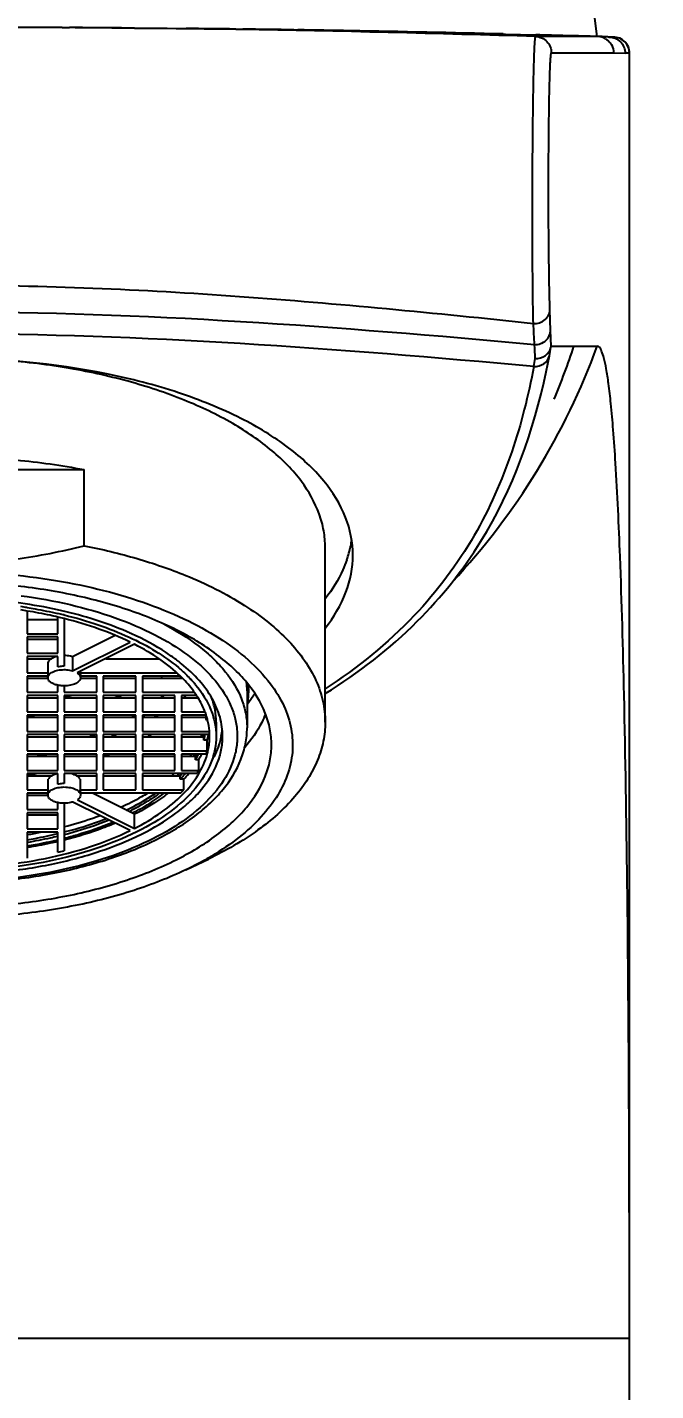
# Model space of a CAD drawing. Extents: x -4009 to -3415, y -5222 to -4802.
# Drawn here: x -3584.43 to -3565.13, y -4967.55 to -4925.64 of the extents above; entities that cross this region are included whole.
import ezdxf

# ---------------------------------------------------------------- set-up
doc = ezdxf.new("R2010")
doc.units = 0
doc.header["$LTSCALE"] = 7
doc.layers.get('0').update_dxf_attribs({"color": 2, "linetype": 'CONTINUOUS'})
doc.layers.get('Defpoints').update_dxf_attribs({"linetype": 'CONTINUOUS'})
doc.layers.add('DWG', color=7, linetype='CONTINUOUS')
doc.styles.add('DD', font='romans', dxfattribs={"bigfont": 'GHS.shx'})
doc.dimstyles.new('DWJ', dxfattribs={"dimscale": 0, "dimtxt": 3.5, "dimasz": 3.5, "dimexe": 2, "dimexo": 1, "dimgap": 1, "dimtad": 1, "dimdec": 4, "dimdsep": 46, "dimtxsty": 'DD', "dimcen": 3, "dimclrd": 2, "dimclre": 2, "dimclrt": 2, "dimadec": 3, "dimazin": 2, "dimtfac": 1, "dimtdec": 4, "dimtmove": 0, "dimatfit": 3, "dimfxl": 1, "dimtvp": 1, "dimtolj": 1, "dimtzin": 0, "dimlwd": -1, "dimlwe": -1, "dimarcsym": 0})

# ---------------------------------------------------------------- blocks, each defined once
blk = doc.blocks.new('*D5')
at = {"layer": 'Defpoints', "color": 0, "transparency": 16777216}
for p in [(-3570.339, -4888.796), (-3529.815, -4888.796), (-3562.935, -5045.941)]:
    blk.add_point(p, dxfattribs=at)
at = {"layer": 'DWG', "color": 2, "transparency": 16777216}
for p, q in [((-3569.339, -4888.796), (-3527.815, -4888.796)), ((-3529.815, -5042.441), (-3529.815, -4892.296)), ((-3561.935, -5045.941), (-3527.815, -5045.941))]:
    blk.add_line(p, q, dxfattribs=at)
for points in [[(-3530.399, -4892.296), (-3529.232, -4892.296), (-3529.815, -4888.796)], [(-3530.399, -5042.441), (-3529.232, -5042.441), (-3529.815, -5045.941)]]:
    blk.add_solid(points, dxfattribs=at)
at = {"layer": 'DWG', "color": 2, "transparency": 16777216, "insert": (-3533.482, -4967.369), "char_height": 3.5, "attachment_point": 5, "rotation": 90, "style": 'DD'}
blk.add_mtext('\\A1;(157)', dxfattribs=at)

msp = doc.modelspace()

# ---------------------------------------------------------------- linework, layer by layer
at = {"color": 7, "linetype": 'Continuous'}
for p, q in [((-3583.36763, -4925.64959), (-3583.13561, -4925.65076)), ((-3581.1428, -4925.66353), (-3582.28143, -4925.65546)), ((-3581.53952, -4925.66074), (-3581.14284, -4925.66376)), ((-3581.14284, -4925.66376), (-3580.98856, -4925.665)), ((-3580.98856, -4925.665), (-3579.86329, -4925.675)), ((-3579.86329, -4925.675), (-3579.55732, -4925.67802)), ((-3578.0284, -4925.69513), (-3577.81289, -4925.69781)), ((-3576.25106, -4925.71933), (-3576.12994, -4925.72116)), ((-3576.1304, -4925.7212), (-3575.40686, -4925.73251)), ((-3575.40686, -4925.73251), (-3574.51828, -4925.74761)), ((-3571.33248, -4925.81161), (-3570.45863, -4925.83195)), ((-3570.45863, -4925.83195), (-3569.74551, -4925.84943)), ((-3569.81884, -4925.84759), (-3569.74539, -4925.84943)), ((-3569.74539, -4925.84943), (-3568.81492, -4925.87338)), ((-3568.95064, -4925.86974), (-3568.34945, -4925.8857)), ((-3567.14681, -4925.9259), (-3568.82268, -4925.92546)), ((-3568.23447, -4925.92485), (-3568.82228, -4925.92547)), ((-3568.34945, -4925.8857), (-3567.50209, -4925.90893)), ((-3567.37545, -4925.92551), (-3568.23447, -4925.92485)), ((-3567.50209, -4925.90893), (-3566.83849, -4925.92728)), ((-3566.91257, -4925.92631), (-3567.37545, -4925.92551)), ((-3566.78453, -4925.92917), (-3566.8386, -4925.92728)), ((-3566.76492, -4925.93007), (-3566.78453, -4925.92917)), ((-3566.74734, -4925.93097), (-3566.76492, -4925.93007)), ((-3566.72774, -4925.93205), (-3566.74734, -4925.93097)), ((-3566.70391, -4925.93348), (-3566.72774, -4925.93205)), ((-3566.67065, -4925.93563), (-3566.70391, -4925.93348)), ((-3566.66586, -4925.93594), (-3566.67065, -4925.93563)), ((-3566.6547, -4925.93668), (-3566.66586, -4925.93594)), ((-3566.64851, -4925.93709), (-3566.6547, -4925.93668)), ((-3566.62703, -4925.93848), (-3566.64851, -4925.93709)), ((-3566.61388, -4925.93927), (-3566.62703, -4925.93848)), ((-3566.60514, -4925.93975), (-3566.61388, -4925.93927)), ((-3566.59857, -4925.94009), (-3566.60514, -4925.93975)), ((-3566.5937, -4925.94031), (-3566.59857, -4925.94009)), ((-3566.58933, -4925.94049), (-3566.5937, -4925.94031)), ((-3566.58543, -4925.94063), (-3566.58933, -4925.94049)), ((-3566.58263, -4925.94072), (-3566.58543, -4925.94063)), ((-3566.5801, -4925.94079), (-3566.58263, -4925.94072)), ((-3566.57779, -4925.94084), (-3566.5801, -4925.94079)), ((-3566.57573, -4925.94087), (-3566.57779, -4925.94084)), ((-3566.435, -4925.9409), (-3566.57739, -4925.94088)), ((-3566.56874, -4925.94093), (-3566.57738, -4925.94088)), ((-3566.57445, -4925.94089), (-3566.57573, -4925.94087)), ((-3566.57481, -4925.94089), (-3566.57467, -4925.94089)), ((-3566.56667, -4925.94095), (-3566.56874, -4925.94093)), ((-3565.935, -5045.9409), (-3565.935, -4926.4409)), ((-3568.35389, -4935.47838), (-3568.34397, -4935.4409)), ((-3568.34397, -4935.4409), (-3566.92921, -4935.4409)), ((-3591.17764, -4939.23778), (-3582.69236, -4939.23778)), ((-3582.69236, -4941.57605), (-3582.69236, -4939.23778)), ((-3575.285, -4947.00105), (-3575.285, -4941.63169)), ((-3584.435, -4943.58265), (-3584.435, -4944.28014)), ((-3584.435, -4943.84712), (-3583.50079, -4943.84712)), ((-3583.50079, -4944.28014), (-3583.50079, -4943.76676)), ((-3583.30079, -4943.81518), (-3583.30079, -4945.27993)), ((-3584.435, -4944.28014), (-3583.50079, -4944.28014)), ((-3584.435, -4944.38014), (-3584.435, -4944.88014)), ((-3583.50079, -4944.38014), (-3584.435, -4944.38014)), ((-3583.50079, -4944.88014), (-3583.50079, -4944.38014)), ((-3581.73434, -4944.33001), (-3583.04647, -4944.98607)), ((-3584.435, -4944.44712), (-3583.50079, -4944.44712)), ((-3583.04647, -4945.41909), (-3581.27858, -4944.53514)), ((-3581.13716, -4944.60585), (-3582.89847, -4945.48651)), ((-3584.435, -4944.88014), (-3583.50079, -4944.88014)), ((-3584.435, -4944.98014), (-3584.435, -4945.48014)), ((-3583.50079, -4944.98014), (-3584.435, -4944.98014)), ((-3584.435, -4945.04712), (-3583.69633, -4945.04712)), ((-3583.79238, -4945.48014), (-3583.79238, -4945.15105)), ((-3583.50079, -4945.30045), (-3583.50079, -4944.98014)), ((-3583.04647, -4944.98607), (-3583.04647, -4945.41909)), ((-3582.0197, -4945.04712), (-3580.39174, -4945.04712)), ((-3584.435, -4945.48014), (-3583.79238, -4945.48014)), ((-3584.435, -4945.58014), (-3584.435, -4946.08014)), ((-3583.8024, -4945.58014), (-3584.435, -4945.58014)), ((-3584.435, -4945.64712), (-3583.8024, -4945.64712)), ((-3583.79238, -4945.48014), (-3583.8024, -4945.52993)), ((-3583.8024, -4945.52993), (-3583.8024, -4945.63385)), ((-3582.81241, -4945.44348), (-3582.81241, -4945.48014)), ((-3582.81241, -4945.48014), (-3579.84195, -4945.48014)), ((-3582.8024, -4945.52993), (-3582.81241, -4945.48014)), ((-3582.8024, -4945.52993), (-3582.8024, -4945.63385)), ((-3582.30079, -4945.58014), (-3582.8024, -4945.58014)), ((-3582.8024, -4945.64712), (-3582.30079, -4945.64712)), ((-3582.30079, -4946.08014), (-3582.30079, -4945.58014)), ((-3582.10079, -4945.58014), (-3582.10079, -4946.08014)), ((-3581.10079, -4945.58014), (-3582.10079, -4945.58014)), ((-3582.10079, -4945.64712), (-3581.10079, -4945.64712)), ((-3581.10079, -4946.08014), (-3581.10079, -4945.58014)), ((-3580.90079, -4945.58014), (-3580.90079, -4946.08014)), ((-3579.73575, -4945.58014), (-3580.90079, -4945.58014)), ((-3580.90079, -4945.64712), (-3579.66801, -4945.64712)), ((-3580.30871, -4945.58014), (-3580.30871, -4945.64712)), ((-3584.435, -4946.08014), (-3583.50079, -4946.08014)), ((-3583.50079, -4946.08014), (-3583.50079, -4945.86304)), ((-3583.30079, -4945.88385), (-3583.30079, -4946.08014)), ((-3583.30079, -4946.08014), (-3582.30079, -4946.08014)), ((-3582.10079, -4946.08014), (-3581.10079, -4946.08014)), ((-3580.90079, -4946.08014), (-3579.30265, -4946.08014)), ((-3577.685, -4946.0311), (-3577.685, -4947.17425)), ((-3584.435, -4946.18014), (-3584.435, -4946.68014)), ((-3583.50079, -4946.18014), (-3584.435, -4946.18014)), ((-3584.435, -4946.24712), (-3583.50079, -4946.24712)), ((-3583.50079, -4946.68014), (-3583.50079, -4946.18014)), ((-3583.30079, -4946.18014), (-3583.30079, -4946.68014)), ((-3582.30079, -4946.18014), (-3583.30079, -4946.18014)), ((-3583.30079, -4946.23043), (-3583.2908, -4946.22836)), ((-3583.30079, -4946.24712), (-3582.30079, -4946.24712)), ((-3583.30024, -4946.23107), (-3583.2903, -4946.22894)), ((-3582.30079, -4946.68014), (-3582.30079, -4946.18014)), ((-3582.10079, -4946.18014), (-3582.10079, -4946.68014)), ((-3581.10079, -4946.18014), (-3582.10079, -4946.18014)), ((-3582.10079, -4946.24712), (-3581.10079, -4946.24712)), ((-3581.10079, -4946.68014), (-3581.10079, -4946.18014)), ((-3580.90079, -4946.18014), (-3580.90079, -4946.68014)), ((-3579.90079, -4946.18014), (-3580.90079, -4946.18014)), ((-3580.90079, -4946.24712), (-3579.90079, -4946.24712)), ((-3580.30871, -4946.18014), (-3580.30871, -4946.24712)), ((-3580.25906, -4946.18014), (-3580.27669, -4946.24712)), ((-3579.90079, -4946.22264), (-3579.91246, -4946.2312)), ((-3579.89933, -4946.22315), (-3579.91127, -4946.23162)), ((-3579.90079, -4946.68014), (-3579.90079, -4946.18014)), ((-3579.70079, -4946.18014), (-3579.70079, -4946.68014)), ((-3579.23467, -4946.18014), (-3579.70079, -4946.18014)), ((-3579.70079, -4946.24712), (-3579.19189, -4946.24712)), ((-3577.67039, -4946.43637), (-3577.685, -4946.43573)), ((-3577.67039, -4946.43637), (-3577.44549, -4946.12036)), ((-3584.435, -4946.68014), (-3583.50079, -4946.68014)), ((-3584.435, -4946.78014), (-3584.435, -4947.28014)), ((-3583.50079, -4946.78014), (-3584.435, -4946.78014)), ((-3584.43102, -4946.80977), (-3584.435, -4946.8103)), ((-3584.435, -4946.84712), (-3583.50079, -4946.84712)), ((-3584.43039, -4946.81099), (-3584.43438, -4946.8115)), ((-3583.50079, -4947.28014), (-3583.50079, -4946.78014)), ((-3583.30079, -4946.68014), (-3582.30079, -4946.68014)), ((-3583.30079, -4946.78014), (-3583.30079, -4947.28014)), ((-3582.30079, -4946.78014), (-3583.30079, -4946.78014)), ((-3583.30079, -4946.84712), (-3582.30079, -4946.84712)), ((-3582.30079, -4947.28014), (-3582.30079, -4946.78014)), ((-3582.10079, -4946.68014), (-3581.10079, -4946.68014)), ((-3582.10079, -4946.78014), (-3582.10079, -4947.28014)), ((-3581.10079, -4946.78014), (-3582.10079, -4946.78014)), ((-3582.10079, -4946.84712), (-3581.10079, -4946.84712)), ((-3581.12494, -4946.79284), (-3581.12213, -4946.79159)), ((-3581.12491, -4946.79286), (-3581.12213, -4946.79159)), ((-3581.10079, -4947.28014), (-3581.10079, -4946.78014)), ((-3580.90079, -4946.68014), (-3579.90079, -4946.68014)), ((-3580.90079, -4946.78014), (-3580.90079, -4947.28014)), ((-3579.90079, -4946.78014), (-3580.90079, -4946.78014)), ((-3580.88808, -4946.80618), (-3580.90079, -4946.81238)), ((-3580.90079, -4946.84712), (-3579.90079, -4946.84712)), ((-3580.88636, -4946.80705), (-3580.89899, -4946.81329)), ((-3579.90079, -4947.28014), (-3579.90079, -4946.78014)), ((-3579.70079, -4946.68014), (-3578.97887, -4946.68014)), ((-3579.70079, -4946.78014), (-3579.70079, -4947.28014)), ((-3578.94166, -4946.78014), (-3579.70079, -4946.78014)), ((-3579.70079, -4946.84712), (-3578.94101, -4946.84712)), ((-3578.94679, -4946.7839), (-3578.94725, -4946.78014)), ((-3578.94679, -4946.7839), (-3578.94721, -4946.78014)), ((-3578.93931, -4946.78842), (-3578.9436, -4946.77325)), ((-3578.9413, -4946.78011), (-3578.94356, -4946.77324)), ((-3578.94092, -4946.84712), (-3578.94152, -4946.83958)), ((-3578.94101, -4946.84712), (-3578.94152, -4946.83958)), ((-3578.93862, -4946.78836), (-3578.9413, -4946.78011)), ((-3578.93562, -4946.95105), (-3578.9357, -4946.94909)), ((-3578.93562, -4946.95105), (-3578.93567, -4946.94909)), ((-3578.89333, -4946.95105), (-3578.93562, -4946.95105)), ((-3584.435, -4947.28014), (-3583.50079, -4947.28014)), ((-3583.30079, -4947.28014), (-3582.30079, -4947.28014)), ((-3582.10079, -4947.28014), (-3581.10079, -4947.28014)), ((-3580.90079, -4947.28014), (-3579.90079, -4947.28014)), ((-3579.70079, -4947.28014), (-3578.84279, -4947.28014)), ((-3578.635, -4947.00105), (-3578.635, -4947.43406)), ((-3584.435, -4947.38014), (-3584.435, -4947.88014)), ((-3583.50079, -4947.38014), (-3584.435, -4947.38014)), ((-3584.435, -4947.44712), (-3583.50079, -4947.44712)), ((-3583.50079, -4947.88014), (-3583.50079, -4947.38014)), ((-3583.30079, -4947.38014), (-3583.30079, -4947.88014)), ((-3582.30079, -4947.38014), (-3583.30079, -4947.38014)), ((-3583.30079, -4947.44712), (-3582.30079, -4947.44712)), ((-3582.30079, -4947.88014), (-3582.30079, -4947.38014)), ((-3582.10079, -4947.38014), (-3582.10079, -4947.88014)), ((-3581.10079, -4947.38014), (-3582.10079, -4947.38014)), ((-3582.10079, -4947.44712), (-3581.10079, -4947.44712)), ((-3581.10079, -4947.88014), (-3581.10079, -4947.38014)), ((-3580.90079, -4947.38014), (-3580.90079, -4947.88014)), ((-3579.90079, -4947.38014), (-3580.90079, -4947.38014)), ((-3580.90079, -4947.44712), (-3579.90079, -4947.44712)), ((-3579.90079, -4947.88014), (-3579.90079, -4947.38014)), ((-3579.70079, -4947.38014), (-3579.70079, -4947.88014)), ((-3578.83561, -4947.38014), (-3579.70079, -4947.38014)), ((-3579.70079, -4947.44712), (-3579.01098, -4947.44712)), ((-3579.03918, -4947.44712), (-3579.03682, -4947.43931)), ((-3579.03703, -4947.4473), (-3579.03453, -4947.43949)), ((-3579.01098, -4947.55105), (-3579.01098, -4947.44712)), ((-3578.91003, -4947.55105), (-3579.01098, -4947.55105)), ((-3578.97193, -4947.38495), (-3578.97107, -4947.38014)), ((-3578.97193, -4947.38495), (-3578.971, -4947.38014)), ((-3578.91003, -4947.88014), (-3578.91003, -4947.55105)), ((-3578.87062, -4947.38014), (-3578.87147, -4947.38494)), ((-3578.87056, -4947.38014), (-3578.87147, -4947.38494)), ((-3584.435, -4947.88014), (-3583.50079, -4947.88014)), ((-3584.435, -4947.98014), (-3584.435, -4948.48014)), ((-3583.50079, -4947.98014), (-3584.435, -4947.98014)), ((-3584.435, -4948.04712), (-3583.50079, -4948.04712)), ((-3583.50079, -4948.48014), (-3583.50079, -4947.98014)), ((-3583.30079, -4947.88014), (-3582.30079, -4947.88014)), ((-3583.30079, -4947.98014), (-3583.30079, -4948.48014)), ((-3582.30079, -4947.98014), (-3583.30079, -4947.98014)), ((-3583.30079, -4948.04712), (-3582.30079, -4948.04712)), ((-3582.30079, -4948.48014), (-3582.30079, -4947.98014)), ((-3582.10079, -4947.88014), (-3581.10079, -4947.88014)), ((-3582.10079, -4947.98014), (-3582.10079, -4948.48014)), ((-3581.10079, -4947.98014), (-3582.10079, -4947.98014)), ((-3582.10079, -4948.04712), (-3581.10079, -4948.04712)), ((-3581.10079, -4948.48014), (-3581.10079, -4947.98014)), ((-3580.90079, -4947.88014), (-3579.90079, -4947.88014)), ((-3580.90079, -4947.98014), (-3580.90079, -4948.48014)), ((-3579.90079, -4947.98014), (-3580.90079, -4947.98014)), ((-3580.90079, -4948.04712), (-3579.90079, -4948.04712)), ((-3579.90079, -4948.48014), (-3579.90079, -4947.98014)), ((-3579.70079, -4947.88014), (-3578.91003, -4947.88014)), ((-3579.70079, -4947.98014), (-3579.70079, -4948.48014)), ((-3578.94, -4947.98014), (-3579.70079, -4947.98014)), ((-3579.70079, -4948.04712), (-3579.27275, -4948.04712)), ((-3579.27275, -4948.15105), (-3579.27275, -4948.04712)), ((-3579.1684, -4948.15105), (-3579.27275, -4948.15105)), ((-3579.1684, -4948.48014), (-3579.1684, -4948.15105)), ((-3584.435, -4948.48014), (-3583.50079, -4948.48014)), ((-3584.435, -4948.58014), (-3584.435, -4949.08014)), ((-3583.50079, -4948.58014), (-3584.435, -4948.58014)), ((-3584.42755, -4948.62448), (-3584.435, -4948.62573)), ((-3584.42732, -4948.62484), (-3584.43482, -4948.62602)), ((-3583.50079, -4948.90735), (-3583.50079, -4948.58014)), ((-3583.30079, -4948.48014), (-3582.30079, -4948.48014)), ((-3583.30079, -4948.58014), (-3583.30079, -4948.88683)), ((-3582.30079, -4948.58014), (-3583.30079, -4948.58014)), ((-3582.30079, -4949.08014), (-3582.30079, -4948.58014)), ((-3582.10079, -4948.48014), (-3581.10079, -4948.48014)), ((-3582.10079, -4948.58014), (-3582.10079, -4949.08014)), ((-3581.10079, -4948.58014), (-3582.10079, -4948.58014)), ((-3581.10079, -4949.08014), (-3581.10079, -4948.58014)), ((-3580.90079, -4948.48014), (-3579.90079, -4948.48014)), ((-3580.90079, -4948.58014), (-3580.90079, -4949.08014)), ((-3579.23045, -4948.58014), (-3580.90079, -4948.58014)), ((-3579.70079, -4948.48014), (-3579.1684, -4948.48014)), ((-3584.435, -4948.64712), (-3583.68551, -4948.64712)), ((-3583.78937, -4949.08014), (-3583.78937, -4948.75105)), ((-3582.91977, -4948.64712), (-3582.30079, -4948.64712)), ((-3582.81542, -4948.75105), (-3582.81542, -4949.08014)), ((-3582.10079, -4948.64712), (-3581.10079, -4948.64712)), ((-3580.90079, -4948.64712), (-3579.74125, -4948.64712)), ((-3579.74125, -4948.75105), (-3579.74125, -4948.64712)), ((-3579.6302, -4948.75105), (-3579.74125, -4948.75105)), ((-3579.6302, -4949.08014), (-3579.6302, -4948.75105)), ((-3584.435, -4949.08014), (-3583.78937, -4949.08014)), ((-3584.435, -4949.18014), (-3584.435, -4949.68014)), ((-3583.8024, -4949.18014), (-3584.435, -4949.18014)), ((-3584.435, -4949.24712), (-3583.8024, -4949.24712)), ((-3583.8024, -4949.13683), (-3583.8024, -4949.24075)), ((-3583.50079, -4949.68014), (-3583.50079, -4949.46994)), ((-3581.27676, -4950.33209), (-3583.0362, -4949.45237)), ((-3582.89306, -4949.38432), (-3581.13716, -4950.26227)), ((-3582.81542, -4949.08014), (-3582.30079, -4949.08014)), ((-3582.8024, -4949.13683), (-3582.8024, -4949.24075)), ((-3579.72944, -4949.18014), (-3582.8024, -4949.18014)), ((-3581.13716, -4949.82926), (-3582.4354, -4949.18014)), ((-3582.10079, -4949.08014), (-3581.10079, -4949.08014)), ((-3580.90079, -4949.08014), (-3579.6302, -4949.08014)), ((-3584.435, -4949.68014), (-3583.50079, -4949.68014)), ((-3584.435, -4949.78014), (-3584.435, -4950.28014)), ((-3583.50079, -4949.78014), (-3584.435, -4949.78014)), ((-3584.435, -4949.84712), (-3583.50079, -4949.84712)), ((-3583.50079, -4950.28014), (-3583.50079, -4949.78014)), ((-3583.30079, -4949.49075), (-3583.30079, -4950.94962)), ((-3581.13716, -4950.26227), (-3581.13716, -4949.82926)), ((-3580.96391, -4949.55918), (-3580.9728, -4949.56396)), ((-3580.96391, -4949.55918), (-3580.97261, -4949.56405)), ((-3584.435, -4950.28014), (-3583.50079, -4950.28014)), ((-3584.435, -4950.38014), (-3584.435, -4951.18241)), ((-3583.50079, -4950.38014), (-3584.435, -4950.38014)), ((-3584.42303, -4950.45106), (-3584.435, -4950.45308)), ((-3584.42227, -4950.45221), (-3584.43427, -4950.45419)), ((-3583.50079, -4950.99811), (-3583.50079, -4950.38014)), ((-3579.56287, -4951.53685), (-3578.87065, -4951.20488)), ((-3578.88073, -4951.1778), (-3578.88444, -4951.17984)), ((-3578.88073, -4951.1778), (-3578.88434, -4951.17989))]:
    msp.add_line(p, q, dxfattribs=at)
at = {"color": 8, "linetype": 'Continuous', "true_color": 0x787878}
for p, q in [((-3568.33809, -4926.42523), (-3566.42797, -4926.42607)), ((-3566.42797, -4926.42607), (-3566.07184, -4926.4409)), ((-3565.935, -4926.4409), (-3566.07184, -4926.4409)), ((-3565.93938, -4965.9409), (-3565.93938, -4926.4409)), ((-3568.3607, -4934.96524), (-3568.38289, -4934.32204)), ((-3568.34397, -4935.4409), (-3568.3607, -4934.96526)), ((-3568.49691, -4936.22875), (-3568.40063, -4935.74069)), ((-3565.93938, -4965.9409), (-3607.93061, -4965.9409))]:
    msp.add_line(p, q, dxfattribs=at)
at = {"color": 7, "linetype": 'Continuous'}
for points in [[(-3566.93646, -4925.92924), (-3567.04935, -4925.03207), (-3567.21399, -4924.04404), (-3567.38807, -4923.21456)], [(-3574.51828, -4925.74761), (-3573.7871, -4925.76085), (-3573.27037, -4925.77075), (-3572.76555, -4925.78083), (-3572.2746, -4925.79101), (-3571.79664, -4925.80129), (-3571.33248, -4925.81161)]]:
    msp.add_lwpolyline(points, dxfattribs=at)
for centre, radius, start, end in [((-3586.93477, -5502.24664), 576.60572, 88.19991349, 89.99958201), ((-3586.95183, -5663.45918), 737.81829, 89.72166601, 89.85291347), ((-3586.93089, -5659.73077), 734.08983, 89.57919898, 89.70377616), ((-3586.58906, -5622.34614), 696.7036, 89.29596725, 89.4217112), ((-3586.21308, -5592.04897), 666.4041, 89.14345848, 89.27775351), ((-3585.96573, -5574.8074), 649.16076, 88.98954419, 89.1318463), ((-3585.86375, -5569.33648), 643.6889, 88.57166855, 88.99003256), ((-3586.97969, -5612.83937), 687.20611, 88.32674283, 88.4853364), ((-3566.91181, -4928.66687), 2.74057, 88.467177, 90.025458), ((-3566.90799, -4928.50148), 2.57514, 87.217908, 88.453634), ((-3566.435, -4926.4409), 0.5, 0, 90), ((-3577.66196, -4940.92775), 3.22758, 348.299425, 351.814505), ((-3577.83052, -4940.88968), 3.40036, 340.705733, 348.247312), ((-3586.77836, -4958.02699), 14.63404, 80.783494, 81.576139), ((-3586.78191, -4958.33697), 15.04437, 81.023563, 81.793487), ((-3586.43242, -4956.29259), 12.86498, 75.909122, 76.825507), ((-3586.4564, -4956.66509), 13.34066, 76.4527, 77.190722), ((-3586.41281, -4956.48282), 13.15325, 76.304803, 76.451282), ((-3585.08677, -4952.80502), 9.35362, 65.705093, 66.67331), ((-3583.22722, -4949.56305), 5.60795, 52.506594, 53.128927), ((-3583.09658, -4949.39367), 5.39405, 50.976787, 52.512469), ((-3583.31382, -4940.60372), 6.17326, 305.216464, 305.790345), ((-3582.61849, -4948.551), 4.14117, 44.810328, 45.849106), ((-3582.24382, -4948.32129), 3.87181, 42.066367, 42.563941), ((-3582.19676, -4948.27885), 3.80844, 41.454615, 42.066671), ((-3582.09675, -4948.19111), 3.67539, 39.630578, 41.461725), ((-3580.00941, -4946.03148), 2.32441, 0.009316, 6.21188), ((-3579.98008, -4946.03091), 2.34502, 350.04318, 4.494537), ((-3586.47342, -4931.3763), 15.1899, 282.096251, 282.93085), ((-3585.8228, -4932.83693), 14.01272, 286.846392, 287.780448), ((-3583.44059, -4941.24451), 6.10961, 305.030725, 305.286602), ((-3582.93128, -4942.13673), 5.26577, 308.675165, 309.827025), ((-3581.69282, -4947.78196), 2.9354, 32.359041, 33.077819), ((-3581.54459, -4947.69073), 2.76135, 28.098073, 32.406186), ((-3581.40858, -4947.61766), 2.60696, 25.941504, 28.089296), ((-3586.7993, -4928.52432), 18.43947, 277.381184, 278.072855), ((-3585.03117, -4938.17516), 9.46168, 293.575349, 294.383975), ((-3584.95593, -4938.34192), 9.27874, 294.404853, 294.554841), ((-3584.66201, -4939.17512), 8.5148, 296.322373, 296.719556), ((-3584.21672, -4940.23221), 7.56621, 299.032183, 300.060727), ((-3580.95544, -4947.00233), 2.02049, 4.620228, 6.206069), ((-3580.94182, -4947.00127), 2.00682, 1.490181, 4.405449), ((-3581.08414, -4947.4813), 2.25464, 17.324405, 17.898923), ((-3581.03582, -4947.46664), 2.20416, 13.825732, 17.334706), ((-3580.61512, -4946.99574), 2.18039, 348.640399, 354.159339), ((-3586.01325, -4935.76032), 12.19132, 286.526493, 287.597369), ((-3585.55377, -4937.33456), 10.7607, 289.971256, 290.998877), ((-3584.32446, -4940.88652), 7.48095, 298.708019, 299.766109), ((-3581.27186, -4946.56663), 2.34951, 337.984038, 338.75887), ((-3581.24449, -4946.57725), 2.32014, 338.758463, 339.750548), ((-3581.13817, -4946.76953), 2.20775, 342.334325, 343.939505), ((-3581.08465, -4946.87129), 2.15214, 344.480657, 346.323399), ((-3581.07308, -4946.97826), 2.14018, 344.476275, 347.529652), ((-3581.03035, -4946.98793), 2.09636, 347.535687, 349.083036), ((-3580.98283, -4946.98224), 2.14943, 344.654782, 349.201556), ((-3580.86222, -4947.43406), 2.02722, 0.000124, 1.524453), ((-3586.69473, -4933.17168), 15.08278, 279.482196, 280.920742), ((-3585.6508, -4937.95921), 10.69811, 289.514136, 290.488107), ((-3581.94341, -4946.18425), 3.12416, 323.387002, 324.90398), ((-3581.76035, -4946.46505), 2.90251, 326.964582, 327.549133), ((-3581.71726, -4946.49238), 2.85149, 327.547957, 328.541881), ((-3581.62253, -4946.63619), 2.74084, 329.017163, 330.636555), ((-3581.59765, -4946.75464), 2.71203, 329.009672, 331.678666), ((-3581.49947, -4946.808), 2.60029, 331.687316, 333.206514), ((-3581.46367, -4946.78928), 2.66883, 329.319776, 333.499205), ((-3581.05962, -4947.29055), 2.22897, 341.97858, 344.662231), ((-3586.73898, -4933.84233), 14.96217, 278.887838, 279.914105), ((-3582.956, -4945.24826), 4.50568, 311.030223, 312.301596), ((-3582.69167, -4945.68705), 4.11848, 314.0472, 314.898676), ((-3582.63184, -4945.74722), 4.03362, 314.899993, 315.376527), ((-3582.51366, -4945.94894), 3.86866, 315.777387, 317.145304), ((-3582.37819, -4946.1784), 3.68396, 316.898097, 319.31121), ((-3582.31019, -4946.17882), 3.71466, 316.175374, 319.725597), ((-3581.64281, -4947.01399), 2.87616, 327.007673, 329.352278), ((-3582.52355, -4946.04338), 3.88235, 315.77886, 316.909043), ((-3582.56857, -4946.26336), 4.07041, 314.22708, 316.210296), ((-3584.62206, -4943.03046), 7.48373, 296.255316, 299.186318), ((-3586.69573, -4936.69827), 13.94057, 279.385825, 281.029573), ((-3586.43026, -4938.48047), 12.85586, 283.171733, 284.088931)]:
    msp.add_arc(centre, radius, start, end, dxfattribs=at)
at = {"color": 8, "linetype": 'Continuous', "true_color": 0x787878}
for centre, radius, start, end in [((-3566.92812, -4926.42589), 0.49982, 59.341639, 88.216641), ((-3616.0815, -4937.70495), 47.28263, 2.798529, 3.581673), ((-3586.94324, -4928.14076), 21.30384, 316.94647, 339.960501), ((-3620.04232, -4937.85688), 51.24614, 2.274745, 2.751991), ((-3588.96665, -4931.94092), 20.9141, 349.532121, 350.262054), ((-3586.92057, -4929.15553), 20.27469, 337.004427, 341.940131), ((-3582.73281, -4933.51474), 14.0865, 349.562938, 350.569217)]:
    msp.add_arc(centre, radius, start, end, dxfattribs=at)
for points, knots in [([(-3568.89123, -4934.75115), (-3568.89915, -4934.42026), (-3568.91029, -4933.65058), (-3568.91899, -4932.38028), (-3568.92054, -4930.93129), (-3568.9153, -4929.67951), (-3568.90677, -4928.70436), (-3568.89868, -4928.03816), (-3568.88902, -4927.44136), (-3568.87797, -4926.92992), (-3568.86744, -4926.56307), (-3568.85792, -4926.3229), (-3568.85151, -4926.18399), (-3568.84414, -4926.078), (-3568.83904, -4925.99477), (-3568.83021, -4925.95696), (-3568.82804, -4925.92551), (-3568.82228, -4925.92547)], [0, 0, 0, 0, 0.11246211, 0.26154108, 0.43163371, 0.60479647, 0.68687506, 0.76298283, 0.8311764, 0.88967074, 0.93683781, 0.95578535, 0.97147621, 0.98379013, 0.99265443, 0.99804212, 1, 1, 1, 1]), ([(-3568.82228, -4925.92547), (-3568.69674, -4925.92942), (-3568.43976, -4926.04038), (-3568.33809, -4926.30057), (-3568.33809, -4926.42523)], [0, 0, 0, 0, 0.50187941, 1, 1, 1, 1]), ([(-3566.57171, -4925.9409), (-3566.44416, -4925.9409), (-3566.1784, -4926.04757), (-3566.07182, -4926.31335), (-3566.07184, -4926.4409)], [0, 0, 0, 0, 0.49999152, 1, 1, 1, 1]), ([(-3565.93938, -4926.4409), (-3565.93938, -4926.31334), (-3566.04601, -4926.0476), (-3566.31174, -4925.9409), (-3566.43928, -4925.9409)], [0, 0, 0, 0, 0.50003694, 1, 1, 1, 1]), ([(-3566.53212, -4926.12072), (-3566.51457, -4926.14356), (-3566.45537, -4926.23533), (-3566.42784, -4926.34676), (-3566.42797, -4926.4269)], [0, 0, 0, 0, 0.26434925, 1, 1, 1, 1]), ([(-3568.38289, -4934.32205), (-3568.39302, -4934.02553), (-3568.40752, -4933.33675), (-3568.42098, -4932.19972), (-3568.42631, -4930.90283), (-3568.42411, -4929.78221), (-3568.4176, -4928.90939), (-3568.41078, -4928.31332), (-3568.40222, -4927.77923), (-3568.39211, -4927.3222), (-3568.38213, -4926.99507), (-3568.37303, -4926.78138), (-3568.36676, -4926.65768), (-3568.35981, -4926.56279), (-3568.35437, -4926.48815), (-3568.34653, -4926.45351), (-3568.34343, -4926.42523), (-3568.33809, -4926.42522)], [0, 0, 0, 0, 0.1126569, 0.26158269, 0.43177278, 0.60509832, 0.68709628, 0.76319839, 0.83145255, 0.88990722, 0.93681597, 0.95563761, 0.97125053, 0.98356588, 0.9924978, 0.99797119, 1, 1, 1, 1]), ([(-3568.89123, -4934.75116), (-3571.89427, -4934.43506), (-3577.89515, -4933.84151), (-3586.935, -4933.44029), (-3595.97485, -4933.84151), (-3601.97572, -4934.43506), (-3604.97876, -4934.75116)], [0, 0, 0, 0, 0.25040509, 0.5, 0.74959491, 1, 1, 1, 1]), ([(-3568.89123, -4934.75115), (-3568.76515, -4934.75184), (-3568.51373, -4934.67639), (-3568.38427, -4934.4353), (-3568.38289, -4934.322)], [0, 0, 0, 0, 0.52665677, 1, 1, 1, 1]), ([(-3568.85528, -4935.39642), (-3568.73147, -4935.39418), (-3568.48609, -4935.31481), (-3568.36204, -4935.07706), (-3568.3607, -4934.96528)], [0, 0, 0, 0, 0.52558872, 1, 1, 1, 1]), ([(-3568.87924, -4936.06659), (-3568.77211, -4936.06971), (-3568.55776, -4936.0185), (-3568.42278, -4935.83582), (-3568.40063, -4935.74069)], [0, 0, 0, 0, 0.5232032, 1, 1, 1, 1]), ([(-3568.87924, -4936.0666), (-3569.04206, -4936.95315), (-3569.49467, -4938.74532), (-3570.65408, -4941.38807), (-3572.55669, -4943.93124), (-3574.29458, -4945.32895), (-3575.2837, -4945.97053)], [0, 0, 0, 0, 0.22275393, 0.45506244, 0.70864242, 1, 1, 1, 1]), ([(-3584.62626, -4943.11051), (-3584.1196, -4943.17815), (-3583.14112, -4943.35479), (-3581.7605, -4943.75376), (-3580.54183, -4944.26847), (-3579.52196, -4944.88441), (-3578.73118, -4945.58503), (-3578.27321, -4946.24794), (-3578.06478, -4946.79377), (-3577.98511, -4947.19875), (-3577.97941, -4947.60617), (-3578.0717, -4948.15643), (-3578.38871, -4948.84431), (-3579.03555, -4949.58813), (-3579.92635, -4950.25528), (-3581.03425, -4950.8302), (-3582.3262, -4951.29779), (-3583.76289, -4951.64393), (-3585.29948, -4951.85789), (-3586.35402, -4951.90759), (-3586.88764, -4951.909)], [0, 0, 0, 0, 0.07948299, 0.15432136, 0.22303654, 0.28462317, 0.33878031, 0.3862345, 0.40811956, 0.42924473, 0.45008131, 0.47112942, 0.515574, 0.56568854, 0.62296261, 0.68764371, 0.75909928, 0.8361023, 0.91702322, 1, 1, 1, 1]), ([(-3580.263, -4943.97086), (-3579.87959, -4944.1705), (-3579.34132, -4944.50176), (-3578.7247, -4945.02873), (-3578.24474, -4945.54628), (-3577.89127, -4946.12051), (-3577.71418, -4946.72585), (-3577.68499, -4947.02636), (-3577.685, -4947.17425)], [0, 0, 0, 0, 0.300798, 0.43671625, 0.56325326, 0.79143012, 0.8970883, 1, 1, 1, 1]), ([(-3565.93941, -4965.9409), (-3565.93941, -4964.14698), (-3565.94273, -4961.7591), (-3565.95215, -4959.37123), (-3565.95492, -4958.77728)], [0, 0, 0, 0, 0.75125894, 1, 1, 1, 1])]:
    msp.add_open_spline(points, degree=3, knots=knots, dxfattribs=at)
for points in [[(-3566.67325, -4925.99593), (-3566.61926, -4926.02799), (-3566.57038, -4926.07093), (-3566.53212, -4926.12072)], [(-3568.85526, -4935.39641), (-3574.86672, -4934.85454), (-3586.93499, -4933.93384), (-3599.00326, -4934.85454), (-3605.01472, -4935.39641)], [(-3568.87924, -4936.0666), (-3574.88282, -4935.52603), (-3586.935, -4934.6016), (-3598.98718, -4935.52603), (-3604.99075, -4936.0666)]]:
    msp.add_open_spline(points, degree=3, dxfattribs=at)
at = {"color": 7, "linetype": 'Continuous'}
for points, knots in [([(-3568.83656, -4935.8229), (-3568.72711, -4935.82304), (-3568.51024, -4935.76419), (-3568.37519, -4935.57605), (-3568.35389, -4935.47838)], [0, 0, 0, 0, 0.52265569, 1, 1, 1, 1]), ([(-3565.95489, -4958.77696), (-3565.96556, -4956.49152), (-3565.99621, -4952.28556), (-3566.0827, -4946.66086), (-3566.2001, -4942.36498), (-3566.32204, -4939.64889), (-3566.42915, -4938.08451), (-3566.50068, -4937.27031), (-3566.57166, -4936.64325), (-3566.64264, -4936.17437), (-3566.7098, -4935.83864), (-3566.77928, -4935.61742), (-3566.83951, -4935.48542), (-3566.90401, -4935.44071), (-3566.92914, -4935.44071)], [0, 0, 0, 0, 0.29255824, 0.53840861, 0.72007907, 0.84266012, 0.88640283, 0.9207915, 0.94728063, 0.96716635, 0.98148976, 0.99105992, 0.99678288, 1, 1, 1, 1]), ([(-3577.87304, -4937.66376), (-3578.4902, -4937.35142), (-3579.84578, -4936.80726), (-3582.85759, -4936.03062), (-3585.28364, -4935.81428), (-3586.935, -4935.81428)], [0, 0, 0, 0, 0.22273282, 0.46824764, 1, 1, 1, 1]), ([(-3575.28501, -4941.63169), (-3575.28501, -4941.45813), (-3575.31678, -4941.10619), (-3575.50958, -4940.39733), (-3576.00719, -4939.52339), (-3576.93013, -4938.58815), (-3578.15727, -4937.75549), (-3579.65263, -4937.04611), (-3581.37218, -4936.47904), (-3583.26378, -4936.07141), (-3584.58298, -4935.91643), (-3585.25864, -4935.86731)], [0, 0, 0, 0, 0.04193272, 0.0848415, 0.17671037, 0.28096483, 0.39981481, 0.53322914, 0.6796154, 0.83632409, 1, 1, 1, 1]), ([(-3575.28178, -4946.12166), (-3574.2649, -4945.48696), (-3572.46604, -4944.10024), (-3569.88387, -4940.8622), (-3568.87934, -4938.0481), (-3568.49695, -4936.22888)], [0, 0, 0, 0, 0.29192137, 0.54728422, 1, 1, 1, 1]), ([(-3574.435, -4941.8657), (-3574.43499, -4941.4713), (-3574.60473, -4940.63773), (-3575.32018, -4939.49832), (-3576.43904, -4938.47568), (-3577.36214, -4937.92232), (-3577.87304, -4937.66376)], [0, 0, 0, 0, 0.20789225, 0.43596196, 0.69817259, 1, 1, 1, 1]), ([(-3586.935, -4938.83778), (-3586.21464, -4938.83778), (-3584.79176, -4938.90337), (-3583.38108, -4939.10312), (-3582.69236, -4939.23778)], [0, 0, 0, 0, 0.50653534, 1, 1, 1, 1]), ([(-3586.935, -4942.1303), (-3586.21868, -4942.1303), (-3584.78809, -4942.0305), (-3583.38339, -4941.7504), (-3582.69236, -4941.57605)], [0, 0, 0, 0, 0.50126582, 1, 1, 1, 1]), ([(-3582.69236, -4941.57605), (-3582.14272, -4941.68351), (-3581.0851, -4941.93667), (-3580.05575, -4942.28953), (-3579.56887, -4942.48822)], [0, 0, 0, 0, 0.51573589, 1, 1, 1, 1]), ([(-3575.28326, -4944.10678), (-3575.022, -4943.77265), (-3574.59662, -4943.06709), (-3574.43501, -4942.2517), (-3574.435, -4941.8657)], [0, 0, 0, 0, 0.52353993, 1, 1, 1, 1]), ([(-3574.62114, -4942.01322), (-3574.65689, -4942.11561), (-3574.82582, -4942.53673), (-3575.06928, -4942.92606), (-3575.28065, -4943.19854)], [0, 0, 0, 0, 0.23924301, 1, 1, 1, 1]), ([(-3586.935, -4942.36887), (-3585.87405, -4942.36887), (-3584.30059, -4942.48436), (-3582.28558, -4942.88074), (-3580.89957, -4943.28213), (-3579.64897, -4943.7825), (-3578.56082, -4944.37145), (-3577.65907, -4945.03647), (-3577.16945, -4945.55038), (-3576.96935, -4945.81584)], [0, 0, 0, 0, 0.29322464, 0.43373881, 0.5670967, 0.69142797, 0.80534127, 0.90812356, 1, 1, 1, 1]), ([(-3576.935, -4947.69386), (-3576.935, -4947.52971), (-3576.96829, -4947.19591), (-3577.17048, -4946.52346), (-3577.57346, -4945.88778), (-3578.1186, -4945.31739), (-3578.8197, -4944.73722), (-3579.90139, -4944.09547), (-3581.41613, -4943.48646), (-3583.13683, -4943.03444), (-3584.99939, -4942.7562), (-3586.28389, -4942.69387), (-3586.935, -4942.69387)], [0, 0, 0, 0, 0.04070535, 0.08255373, 0.17323833, 0.22370802, 0.2780158, 0.39838927, 0.53378329, 0.68170635, 0.83853892, 1, 1, 1, 1]), ([(-3579.56887, -4942.48822), (-3578.94407, -4942.74319), (-3578.06132, -4943.17978), (-3577.03463, -4943.90831), (-3576.4119, -4944.47405), (-3575.91645, -4945.07271), (-3575.55522, -4945.69847), (-3575.33478, -4946.34398), (-3575.28501, -4946.78506), (-3575.28501, -4947.00105)], [0, 0, 0, 0, 0.30795929, 0.44611473, 0.57351233, 0.69079989, 0.79936626, 0.90143189, 1, 1, 1, 1]), ([(-3581.38299, -4944.21594), (-3582.0221, -4943.9403), (-3583.42419, -4943.505), (-3584.87308, -4943.29306), (-3585.63377, -4943.23415)], [0, 0, 0, 0, 0.47705504, 1, 1, 1, 1]), ([(-3584.43456, -4943.47686), (-3584.35515, -4943.4894), (-3584.04177, -4943.54151), (-3583.73007, -4943.60382), (-3583.49869, -4943.65644)], [0, 0, 0, 0, 0.25307219, 1, 1, 1, 1]), ([(-3583.50027, -4943.76621), (-3583.5765, -4943.74836), (-3583.88623, -4943.67878), (-3584.19842, -4943.62018), (-3584.43449, -4943.58187)], [0, 0, 0, 0, 0.24662103, 1, 1, 1, 1]), ([(-3581.27858, -4944.53514), (-3581.58877, -4944.38383), (-3582.25259, -4944.10995), (-3582.94024, -4943.9051), (-3583.30031, -4943.81471)], [0, 0, 0, 0, 0.48178077, 1, 1, 1, 1]), ([(-3583.29869, -4943.70353), (-3582.94668, -4943.78931), (-3582.27175, -4943.98344), (-3581.32725, -4944.35487), (-3580.499, -4944.79056), (-3580.01121, -4945.13564), (-3579.79491, -4945.31811)], [0, 0, 0, 0, 0.27952663, 0.5410056, 0.78167442, 1, 1, 1, 1]), ([(-3579.86236, -4945.07676), (-3579.96211, -4945.00194), (-3580.39714, -4944.69754), (-3580.86836, -4944.44681), (-3581.23838, -4944.27976)], [0, 0, 0, 0, 0.23496882, 1, 1, 1, 1]), ([(-3579.73396, -4945.57967), (-3579.92809, -4945.3912), (-3580.37598, -4945.0324), (-3580.86991, -4944.74282), (-3581.13716, -4944.60585)], [0, 0, 0, 0, 0.47396147, 1, 1, 1, 1]), ([(-3583.69657, -4945.04703), (-3583.70794, -4945.05432), (-3583.74645, -4945.08181), (-3583.77957, -4945.11954), (-3583.79238, -4945.15105)], [0, 0, 0, 0, 0.2842146, 1, 1, 1, 1]), ([(-3583.53728, -4944.98015), (-3583.55238, -4944.98417), (-3583.60762, -4945.00071), (-3583.66113, -4945.02433), (-3583.69657, -4945.04703)], [0, 0, 0, 0, 0.27074089, 1, 1, 1, 1]), ([(-3583.30079, -4945.27993), (-3583.3179, -4945.2799), (-3583.38497, -4945.28152), (-3583.45194, -4945.28989), (-3583.50079, -4945.30045)], [0, 0, 0, 0, 0.25505233, 1, 1, 1, 1]), ([(-3583.04647, -4944.98607), (-3583.06607, -4944.98023), (-3583.14927, -4944.95926), (-3583.23549, -4944.95095), (-3583.30079, -4944.95084)], [0, 0, 0, 0, 0.23848863, 1, 1, 1, 1]), ([(-3578.43501, -4947.43406), (-3578.43501, -4947.2371), (-3578.49283, -4946.83058), (-3578.74565, -4946.2454), (-3579.15447, -4945.68936), (-3579.50524, -4945.36121), (-3579.7003, -4945.20308)], [0, 0, 0, 0, 0.22321321, 0.45850234, 0.71543549, 1, 1, 1, 1]), ([(-3583.80238, -4945.63386), (-3583.80238, -4945.61729), (-3583.79507, -4945.58217), (-3583.76452, -4945.53426), (-3583.71689, -4945.49121), (-3583.6284, -4945.43878), (-3583.48784, -4945.39526), (-3583.3665, -4945.38385), (-3583.3024, -4945.38385)], [0, 0, 0, 0, 0.08230181, 0.17312329, 0.27787883, 0.39843568, 0.68157532, 1, 1, 1, 1]), ([(-3583.501, -4945.86329), (-3583.54298, -4945.8542), (-3583.61991, -4945.83136), (-3583.71737, -4945.77923), (-3583.78428, -4945.71383), (-3583.80238, -4945.65874), (-3583.80238, -4945.63386)], [0, 0, 0, 0, 0.31934964, 0.59281115, 0.8150506, 1, 1, 1, 1]), ([(-3583.3024, -4945.38385), (-3583.28006, -4945.38385), (-3583.19385, -4945.38676), (-3583.10775, -4945.40083), (-3583.04647, -4945.41909)], [0, 0, 0, 0, 0.25884516, 1, 1, 1, 1]), ([(-3582.80241, -4945.63393), (-3582.80242, -4945.6505), (-3582.80974, -4945.68562), (-3582.84033, -4945.7335), (-3582.88796, -4945.77654), (-3582.97645, -4945.82896), (-3583.117, -4945.87245), (-3583.23831, -4945.88385), (-3583.3024, -4945.88385)], [0, 0, 0, 0, 0.08230895, 0.17314587, 0.27791011, 0.39847154, 0.68160834, 1, 1, 1, 1]), ([(-3582.89847, -4945.48651), (-3582.87098, -4945.50535), (-3582.82423, -4945.54619), (-3582.80238, -4945.60682), (-3582.80241, -4945.63393)], [0, 0, 0, 0, 0.55143022, 1, 1, 1, 1]), ([(-3579.79491, -4945.31811), (-3579.75838, -4945.34892), (-3579.61826, -4945.47066), (-3579.48538, -4945.60084), (-3579.39215, -4945.70236)], [0, 0, 0, 0, 0.25744229, 1, 1, 1, 1]), ([(-3579.23317, -4946.17989), (-3579.2641, -4946.13239), (-3579.39853, -4945.93843), (-3579.55426, -4945.75961), (-3579.68056, -4945.63246)], [0, 0, 0, 0, 0.24027983, 1, 1, 1, 1]), ([(-3583.3024, -4945.88385), (-3583.31936, -4945.88385), (-3583.38596, -4945.88213), (-3583.45246, -4945.87379), (-3583.501, -4945.86329)], [0, 0, 0, 0, 0.25465931, 1, 1, 1, 1]), ([(-3579.26606, -4945.84682), (-3579.07263, -4946.08045), (-3578.83011, -4946.4634), (-3578.66261, -4947.02097), (-3578.63501, -4947.29789), (-3578.63501, -4947.43406)], [0, 0, 0, 0, 0.52344379, 0.76501809, 1, 1, 1, 1]), ([(-3576.96935, -4945.81584), (-3576.8091, -4946.02843), (-3576.53709, -4946.46882), (-3576.29961, -4947.18981), (-3576.26185, -4947.92533), (-3576.42619, -4948.65405), (-3576.78419, -4949.35773), (-3577.32365, -4950.02448), (-3578.0323, -4950.6453), (-3578.58297, -4951.00571), (-3578.88073, -4951.1778)], [0, 0, 0, 0, 0.12155855, 0.23426782, 0.34305893, 0.45367107, 0.57145643, 0.70042615, 0.84296323, 1, 1, 1, 1]), ([(-3578.94356, -4946.77324), (-3578.95181, -4946.7483), (-3578.98703, -4946.64767), (-3579.02917, -4946.54948), (-3579.0643, -4946.47724)], [0, 0, 0, 0, 0.24649912, 1, 1, 1, 1]), ([(-3578.63501, -4947.00105), (-3578.63501, -4946.87444), (-3578.65871, -4946.6176), (-3578.728, -4946.36935), (-3578.77291, -4946.24768)], [0, 0, 0, 0, 0.49397989, 1, 1, 1, 1]), ([(-3578.83573, -4947.38013), (-3578.8367, -4947.34332), (-3578.84467, -4947.19525), (-3578.86892, -4947.04811), (-3578.89552, -4946.93992)], [0, 0, 0, 0, 0.24841019, 1, 1, 1, 1]), ([(-3577.1182, -4946.74128), (-3577.15302, -4946.83097), (-3577.31823, -4947.20132), (-3577.55342, -4947.53824), (-3577.75535, -4947.77192)], [0, 0, 0, 0, 0.23752959, 1, 1, 1, 1]), ([(-3586.935, -4951.94925), (-3586.33855, -4951.94925), (-3585.16151, -4951.89176), (-3583.45381, -4951.63489), (-3581.8734, -4951.21666), (-3580.47669, -4950.65053), (-3579.47488, -4950.05038), (-3578.82032, -4949.50338), (-3578.30088, -4948.95421), (-3577.91427, -4948.33415), (-3577.71774, -4947.67176), (-3577.685, -4947.33878), (-3577.685, -4947.17425)], [0, 0, 0, 0, 0.1583745, 0.31231264, 0.45776911, 0.59144795, 0.71132497, 0.76603326, 0.81744329, 0.91181969, 0.95631377, 1, 1, 1, 1]), ([(-3575.28501, -4947.00105), (-3575.28501, -4947.19739), (-3575.32589, -4947.59697), (-3575.5076, -4948.18455), (-3575.80646, -4948.7576), (-3576.37621, -4949.52238), (-3577.38359, -4950.4041), (-3578.34091, -4950.95084), (-3578.87065, -4951.20488)], [0, 0, 0, 0, 0.10139969, 0.20579559, 0.31582679, 0.43354525, 0.69658309, 1, 1, 1, 1]), ([(-3578.63501, -4947.43406), (-3578.63501, -4947.5703), (-3578.66262, -4947.84734), (-3578.83047, -4948.40558), (-3579.26362, -4949.08832), (-3580.05453, -4949.80168), (-3581.09682, -4950.42073), (-3582.35442, -4950.92621), (-3583.78249, -4951.30137), (-3585.32845, -4951.53233), (-3586.39457, -4951.58406), (-3586.935, -4951.58406)], [0, 0, 0, 0, 0.0407125, 0.08256848, 0.17326937, 0.27788453, 0.39827931, 0.53369797, 0.68164869, 0.8385088, 1, 1, 1, 1]), ([(-3586.935, -4951.68406), (-3586.38155, -4951.68406), (-3585.28974, -4951.63108), (-3583.70657, -4951.39457), (-3582.24397, -4951.01036), (-3580.95643, -4950.49271), (-3580.03701, -4949.9472), (-3579.44106, -4949.45407), (-3578.97769, -4948.96923), (-3578.63516, -4948.42891), (-3578.46329, -4947.85733), (-3578.43501, -4947.57359), (-3578.43501, -4947.43406)], [0, 0, 0, 0, 0.16146127, 0.31829222, 0.46621578, 0.60161032, 0.72198375, 0.77629217, 0.82676194, 0.91744644, 0.95929487, 1, 1, 1, 1]), ([(-3586.935, -4952.69387), (-3586.28389, -4952.69387), (-3584.9994, -4952.63154), (-3583.13684, -4952.35329), (-3581.41614, -4951.90128), (-3579.90139, -4951.29227), (-3578.8197, -4950.65052), (-3578.1186, -4950.07035), (-3577.57346, -4949.49995), (-3577.17048, -4948.86427), (-3576.96829, -4948.19182), (-3576.935, -4947.85801), (-3576.935, -4947.69386)], [0, 0, 0, 0, 0.16146056, 0.31829268, 0.46621561, 0.60161006, 0.72198391, 0.77629175, 0.82676147, 0.91744617, 0.95929461, 1, 1, 1, 1]), ([(-3578.91109, -4947.98784), (-3578.89851, -4947.94227), (-3578.85461, -4947.76082), (-3578.83501, -4947.57343), (-3578.83501, -4947.43406)], [0, 0, 0, 0, 0.25329645, 1, 1, 1, 1]), ([(-3578.47744, -4947.4252), (-3578.49046, -4947.49008), (-3578.55606, -4947.75528), (-3578.66863, -4948.00798), (-3578.77252, -4948.18676)], [0, 0, 0, 0, 0.24242151, 1, 1, 1, 1]), ([(-3581.13716, -4950.26227), (-3580.85249, -4950.11638), (-3580.32904, -4949.80694), (-3579.66307, -4949.25622), (-3579.17494, -4948.65469), (-3578.97196, -4948.20835), (-3578.91109, -4947.98784)], [0, 0, 0, 0, 0.29384834, 0.55650505, 0.78984771, 1, 1, 1, 1]), ([(-3583.5087, -4948.58001), (-3583.52535, -4948.58378), (-3583.58646, -4948.59968), (-3583.64593, -4948.6235), (-3583.68554, -4948.64711)], [0, 0, 0, 0, 0.27021783, 1, 1, 1, 1]), ([(-3582.91946, -4948.64699), (-3582.93189, -4948.63959), (-3582.9879, -4948.61006), (-3583.04888, -4948.59068), (-3583.09645, -4948.57993)], [0, 0, 0, 0, 0.22878139, 1, 1, 1, 1]), ([(-3583.80238, -4949.24076), (-3583.80238, -4949.22419), (-3583.79507, -4949.18907), (-3583.76452, -4949.14116), (-3583.71689, -4949.09811), (-3583.6284, -4949.04568), (-3583.48784, -4949.00215), (-3583.3665, -4948.99075), (-3583.3024, -4948.99075)], [0, 0, 0, 0, 0.08230181, 0.17312329, 0.27787883, 0.39843568, 0.68157532, 1, 1, 1, 1]), ([(-3583.68554, -4948.64711), (-3583.69759, -4948.6543), (-3583.73851, -4948.68151), (-3583.77447, -4948.71905), (-3583.78937, -4948.75105)], [0, 0, 0, 0, 0.284529, 1, 1, 1, 1]), ([(-3583.30079, -4948.88683), (-3583.3179, -4948.8868), (-3583.38497, -4948.88842), (-3583.45194, -4948.89679), (-3583.50079, -4948.90735)], [0, 0, 0, 0, 0.25505233, 1, 1, 1, 1]), ([(-3583.3024, -4948.99075), (-3583.23831, -4948.99075), (-3583.117, -4949.00215), (-3582.97645, -4949.04565), (-3582.88797, -4949.09806), (-3582.84033, -4949.1411), (-3582.80974, -4949.18898), (-3582.80242, -4949.2241), (-3582.8024, -4949.24067)], [0, 0, 0, 0, 0.31838948, 0.60152769, 0.72208925, 0.82685328, 0.91769076, 1, 1, 1, 1]), ([(-3582.81542, -4948.75105), (-3582.82001, -4948.74118), (-3582.84574, -4948.69854), (-3582.88629, -4948.66674), (-3582.91946, -4948.64699)], [0, 0, 0, 0, 0.21992199, 1, 1, 1, 1]), ([(-3583.78937, -4949.08014), (-3583.7915, -4949.0847), (-3583.79886, -4949.10273), (-3583.8024, -4949.12238), (-3583.8024, -4949.13682)], [0, 0, 0, 0, 0.25869347, 1, 1, 1, 1]), ([(-3583.501, -4949.47018), (-3583.54298, -4949.4611), (-3583.61991, -4949.43826), (-3583.71737, -4949.38613), (-3583.78428, -4949.32072), (-3583.80238, -4949.26563), (-3583.80238, -4949.24076)], [0, 0, 0, 0, 0.31934964, 0.59281115, 0.8150506, 1, 1, 1, 1]), ([(-3583.3024, -4949.49075), (-3583.31936, -4949.49075), (-3583.38596, -4949.48903), (-3583.45246, -4949.48069), (-3583.501, -4949.47018)], [0, 0, 0, 0, 0.25465931, 1, 1, 1, 1]), ([(-3583.0362, -4949.45237), (-3583.05654, -4949.45877), (-3583.14347, -4949.48179), (-3583.23388, -4949.49075), (-3583.3024, -4949.49075)], [0, 0, 0, 0, 0.23742376, 1, 1, 1, 1]), ([(-3582.8024, -4949.24067), (-3582.80238, -4949.26693), (-3582.82272, -4949.32547), (-3582.86699, -4949.36573), (-3582.89306, -4949.38432)], [0, 0, 0, 0, 0.45067249, 1, 1, 1, 1]), ([(-3582.8024, -4949.13682), (-3582.8024, -4949.12238), (-3582.80593, -4949.10273), (-3582.81329, -4949.0847), (-3582.81542, -4949.08014)], [0, 0, 0, 0, 0.74130653, 1, 1, 1, 1]), ([(-3580.73209, -4949.1807), (-3580.79632, -4949.22012), (-3581.06534, -4949.37889), (-3581.34481, -4949.51972), (-3581.56064, -4949.61758)], [0, 0, 0, 0, 0.24127429, 1, 1, 1, 1]), ([(-3581.39926, -4949.69824), (-3581.31736, -4949.65898), (-3581.00542, -4949.50305), (-3580.70394, -4949.32565), (-3580.49064, -4949.18065)], [0, 0, 0, 0, 0.2604405, 1, 1, 1, 1]), ([(-3581.20787, -4949.7939), (-3581.11769, -4949.74766), (-3580.77764, -4949.56478), (-3580.45209, -4949.3539), (-3580.22641, -4949.1802)], [0, 0, 0, 0, 0.26246578, 1, 1, 1, 1]), ([(-3580.10761, -4949.18031), (-3580.1834, -4949.23968), (-3580.51004, -4949.48109), (-3580.86151, -4949.68798), (-3581.13716, -4949.82926)], [0, 0, 0, 0, 0.23712916, 1, 1, 1, 1]), ([(-3580.3662, -4949.18027), (-3580.41264, -4949.21366), (-3580.60632, -4949.34849), (-3580.80798, -4949.47174), (-3580.96391, -4949.55918)], [0, 0, 0, 0, 0.24238499, 1, 1, 1, 1]), ([(-3582.19072, -4949.87534), (-3582.27912, -4949.9079), (-3582.64412, -4950.03655), (-3583.016, -4950.14544), (-3583.29968, -4950.2178)], [0, 0, 0, 0, 0.24345036, 1, 1, 1, 1]), ([(-3581.91654, -4950.01221), (-3582.02517, -4950.05596), (-3582.47861, -4950.22888), (-3582.94409, -4950.36962), (-3583.30079, -4950.46057)], [0, 0, 0, 0, 0.24135836, 1, 1, 1, 1]), ([(-3583.30079, -4950.56449), (-3583.16858, -4950.53078), (-3582.66085, -4950.39236), (-3582.1621, -4950.21972), (-3581.80245, -4950.06931)], [0, 0, 0, 0, 0.25924164, 1, 1, 1, 1]), ([(-3581.73145, -4950.1048), (-3581.85348, -4950.15595), (-3582.36612, -4950.35805), (-3582.89477, -4950.51861), (-3583.30079, -4950.62053)], [0, 0, 0, 0, 0.2401732, 1, 1, 1, 1]), ([(-3583.29968, -4950.37368), (-3583.18729, -4950.34501), (-3582.75271, -4950.22765), (-3582.32467, -4950.08545), (-3582.01336, -4949.96398)], [0, 0, 0, 0, 0.25764874, 1, 1, 1, 1]), ([(-3586.935, -4951.48406), (-3586.4156, -4951.48406), (-3585.39054, -4951.43507), (-3583.90251, -4951.21626), (-3582.52489, -4950.86071), (-3581.67029, -4950.52418), (-3581.27676, -4950.33209)], [0, 0, 0, 0, 0.26781345, 0.52818532, 0.77420043, 1, 1, 1, 1]), ([(-3583.50079, -4950.50982), (-3583.57696, -4950.52792), (-3583.88664, -4950.59852), (-3584.19885, -4950.65795), (-3584.435, -4950.69679)], [0, 0, 0, 0, 0.24652655, 1, 1, 1, 1]), ([(-3584.435, -4950.80072), (-3584.3556, -4950.78766), (-3584.04264, -4950.73346), (-3583.73151, -4950.66857), (-3583.50079, -4950.61374)], [0, 0, 0, 0, 0.25333782, 1, 1, 1, 1]), ([(-3583.50079, -4950.66902), (-3583.57701, -4950.68687), (-3583.88675, -4950.75643), (-3584.19893, -4950.81502), (-3584.435, -4950.85332)], [0, 0, 0, 0, 0.24662139, 1, 1, 1, 1]), ([(-3584.43426, -4950.61007), (-3584.35489, -4950.59701), (-3584.04204, -4950.5428), (-3583.73102, -4950.47793), (-3583.50037, -4950.42311)], [0, 0, 0, 0, 0.25333015, 1, 1, 1, 1]), ([(-3579.56262, -4951.53673), (-3580.07792, -4951.78388), (-3581.1942, -4952.21684), (-3582.99021, -4952.67441), (-3584.92673, -4952.95587), (-3586.25975, -4953.01887), (-3586.935, -4953.01887)], [0, 0, 0, 0, 0.22632791, 0.47244951, 0.73258932, 1, 1, 1, 1]), ([(-3578.88434, -4951.17989), (-3578.93847, -4951.21114), (-3579.16105, -4951.33663), (-3579.3886, -4951.45326), (-3579.56262, -4951.53673)], [0, 0, 0, 0, 0.24464457, 1, 1, 1, 1])]:
    msp.add_open_spline(points, degree=3, knots=knots, dxfattribs=at)

# ---------------------------------------------------------------- dimensions: what is measured, and where the dimension line sits
at = {"layer": 'DWG'}
dim = msp.add_linear_dim(base=(-3529.81519, -4888.79612), p1=(-3562.935, -5045.9409), p2=(-3570.33865, -4888.79612), angle=90, text='(157)', dimstyle='DWJ', override={"dimscale": 1}, dxfattribs=at)
dim.commit()
dim.dimension.update_dxf_attribs({"geometry": '*D5', "text_midpoint": (-3533.48186, -4967.36851)})

doc.saveas('drawing.dxf')
